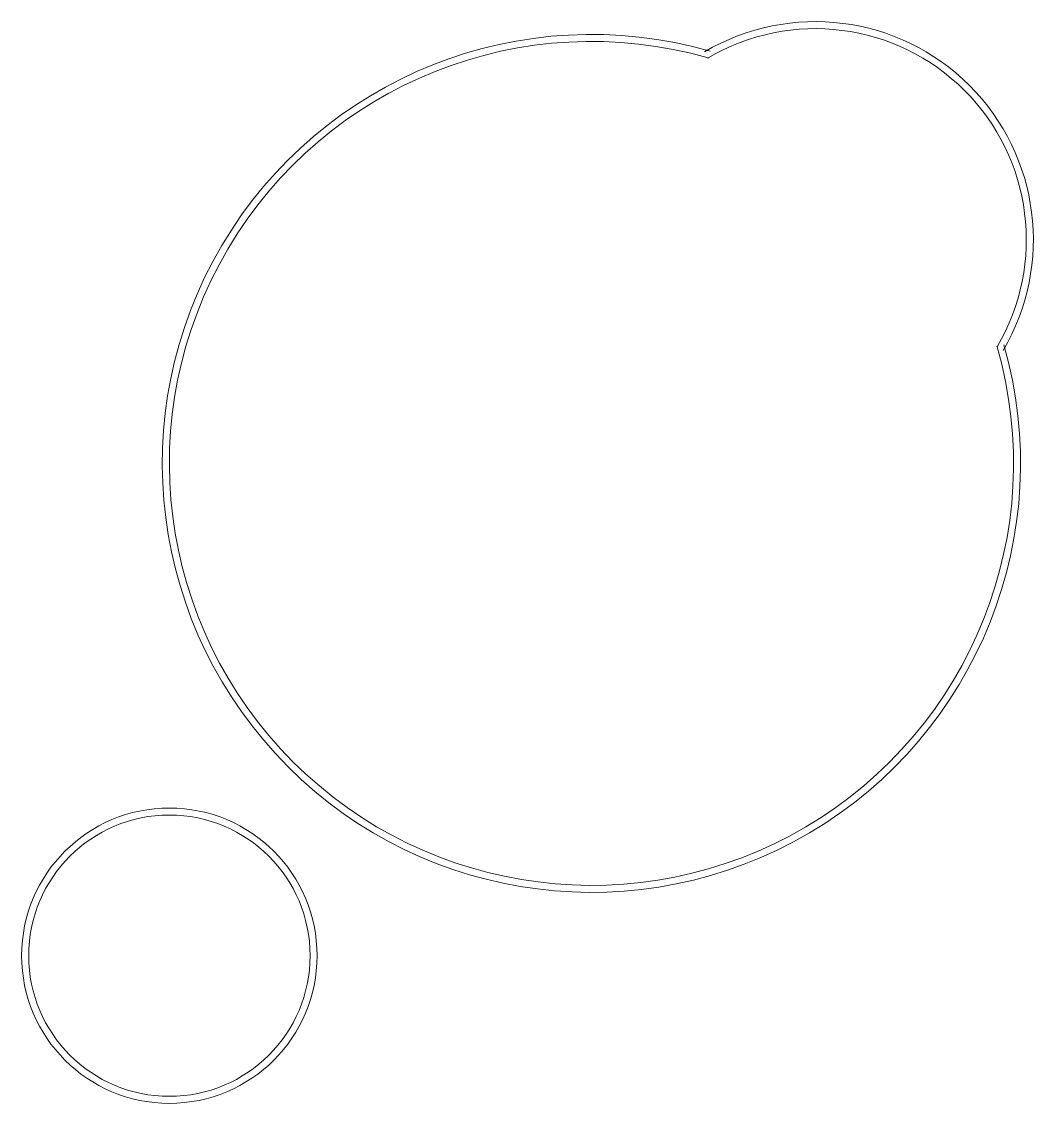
# Model space of a CAD drawing. Header units: centimetres. Extents: x -0.081 to 0.063, y -0.091 to 0.063.
import ezdxf

# ---------------------------------------------------------------- set-up
doc = ezdxf.new("R2010")
doc.units = ezdxf.units.CM
doc.layers.get('0').update_dxf_attribs({"linetype": 'CONTINUOUS', "lineweight": 0, "true_color": 0xffffff})
doc.layers.add('gap region .001', color=1, linetype='CONTINUOUS', lineweight=0, true_color=0xff0000)

msp = doc.modelspace()

# ---------------------------------------------------------------- linework, layer by layer
msp.add_circle((-0.06, -0.07), 0.02)
for centre, radius, start, end in [((0.0318198051533946, 0.0318198051533946), 0.03, 329.47751218592987, 120.52248781407003), ((0, 0), 0.06, 73.95502437185984, 16.044975628140165)]:
    msp.add_arc(centre, radius, start, end)
for p in [(0.01658351010585, 0.0576627019187375), (0.0576627019187375, 0.01658351010585)]:
    msp.add_point(p)
at = {"layer": 'gap region .001'}
msp.add_circle((-0.06, -0.07), 0.021, dxfattribs=at)
for centre, radius, start, end in [((0.0318198051533946, 0.0318198051533946), 0.031, 329.47751218592987, 120.52248781407003), ((0, 0), 0.061, 73.95502437185984, 16.044975628140165)]:
    msp.add_arc(centre, radius, start, end, dxfattribs=at)
for p in [(0.0164485232594251, 0.0587404978067445), (0.0587404978067445, 0.0164485232594251)]:
    msp.add_point(p, dxfattribs=at)

doc.saveas('drawing.dxf')
